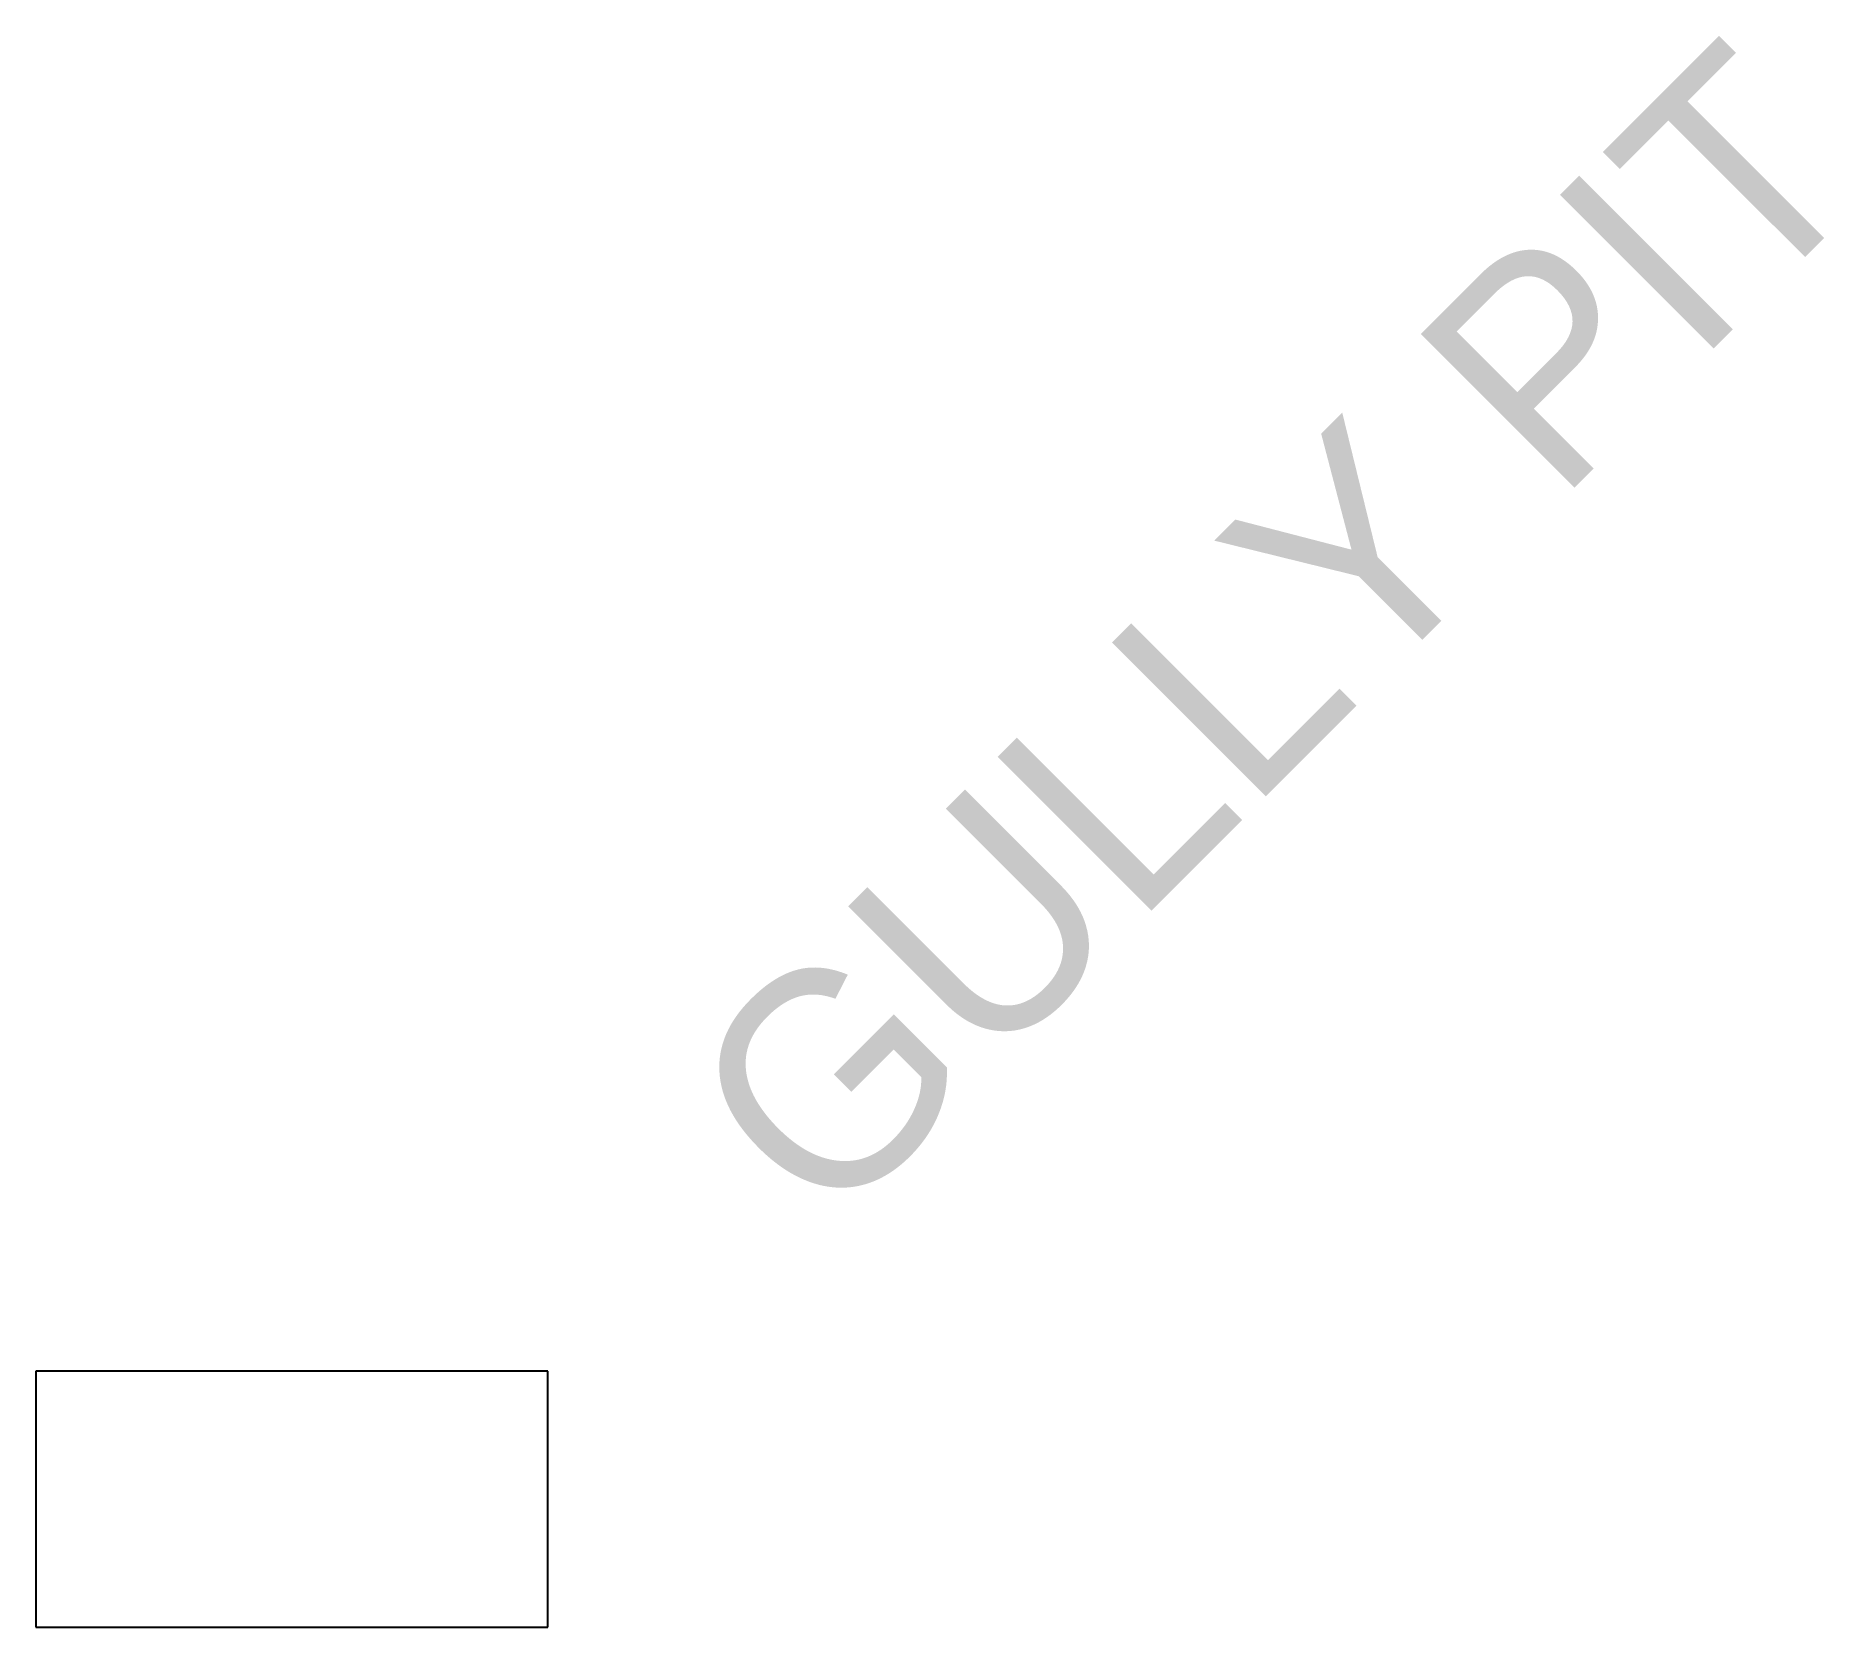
# Model space of a CAD drawing. Extents: x -0.41 to 2.47, y -0.21 to 2.36.
import ezdxf

# ---------------------------------------------------------------- set-up
doc = ezdxf.new("R2010")
doc.units = 0
doc.header["$MEASUREMENT"] = 0
doc.layers.add('CELL_GP_GULLYPIT', color=7, linetype='Continuous')

msp = doc.modelspace()

# ---------------------------------------------------------------- linework, layer by layer
at = {"layer": 'CELL_GP_GULLYPIT', "color": 7}
for p, q in [((-0.412, 0.206), (-0.412, -0.206)), ((0.412, 0.206), (-0.412, 0.206)), ((0.412, -0.206), (0.412, 0.206)), ((-0.412, -0.206), (0.412, -0.206))]:
    msp.add_line(p, q, dxfattribs=at)

# ---------------------------------------------------------------- texts
msp.add_text('GULLY PIT', height=0.35, rotation=45, dxfattribs=at).set_placement((0.86, 0.424))

doc.saveas('drawing.dxf')
